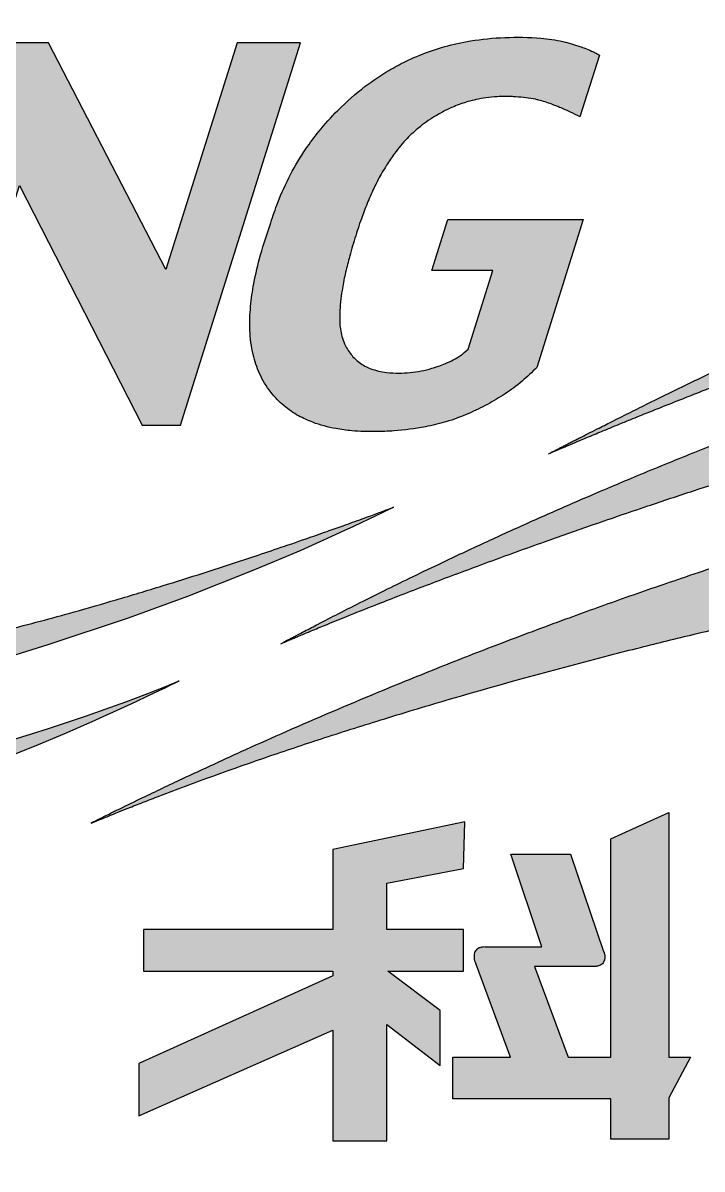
# Model space of a CAD drawing. Header units: millimetres. Extents: x 0 to 87554, y -20854 to 20404.
# Drawn here: x 84797 to 85183, y 524 to 1175 of the extents above; entities that cross this region are included whole.
import ezdxf
from ezdxf.enums import TextEntityAlignment as Align

# ---------------------------------------------------------------- set-up
doc = ezdxf.new("R2010")
doc.units = ezdxf.units.MM
doc.layers.get('0').update_dxf_attribs({"lineweight": 15})
doc.layers.add('FORM', color=7, linetype='Continuous')
doc.styles.add('KEHUA', font='STFANGSO.TTF')

# ---------------------------------------------------------------- blocks, each defined once
blk = doc.blocks.new('KH01-M017S')
at = {"layer": 'FORM'}
h = blk.add_hatch(color=256, dxfattribs=at)
edge = h.paths.add_edge_path()
edge.add_spline(control_points=[(402.7144561399209, 19.85534356070457), (402.643978132468, 19.84862438573964), (402.4013506183546, 19.8254929610921), (401.9267567768893, 19.78526462642412), (401.1832374475989, 19.71664829131851), (400.2275551673129, 19.61466554461003), (399.1178309914494, 19.47180014827109), (398.0538165025482, 19.30943840606369), (396.9471543284108, 19.11704731446662), (395.9169499110712, 18.91465827569345), (394.8998162693906, 18.69129643979613), (394.024194951442, 18.48259887871927), (393.306138031865, 18.2984830670398), (392.7475168107449, 18.14741798473005), (392.3650630374614, 18.0405864985114), (392.0212416972618, 17.94197570934648), (391.7057899738311, 17.84922619340159), (391.2869434908243, 17.72321586305407), (390.7368393813504, 17.55218422175267), (389.3813188209569, 17.1102320091104), (388.0558157894202, 16.62668696148285), (386.7311674148095, 16.09346512288084), (386.1279838882228, 15.84102987941833), (385.563065501573, 15.59607385134359), (385.0154498821739, 15.35229823342797), (384.5187629033535, 15.12397372880469), (384.0827895366665, 14.9178389785111), (383.7549326232147, 14.76027892107595), (383.486037679495, 14.62877905696405), (383.2590280155127, 14.516189032689), (383.1170741266806, 14.44521858248618), (382.9980293371837, 14.38527417383011), (382.9073684589275, 14.33937405583538), (382.8454583620914, 14.3079071206721), (382.8034997174436, 14.28652458433726), (382.7718710105937, 14.27038064401768), (382.7398953441607, 14.25403459193512), (382.7067199301209, 14.23704377955664), (382.6762307966228, 14.22140222798862), (382.6464848667283, 14.20611984997004), (382.6094872617832, 14.18708467129363), (382.5811273397621, 14.17245112088904), (382.5643850066062, 14.16381217696153)], knot_values=[0, 0, 0, 0, 0.7079729797831362, 2.437267033397262, 4.762895624597448, 8.174671163499916, 12.04775071618364, 15.95069750804101, 18.93693757916258, 23.27985254369865, 26.44836391732775, 29.35008201549077, 32.28090938677046, 33.86083167590685, 35.13687910972553, 36.25181416369366, 37.43763973394966, 38.42489293409767, 40.62571177953426, 43.19821668322935, 52.68224918101052, 54.72595717362439, 57.47765583538039, 59.22066361256544, 60.88327829269168, 63.47181789663986, 64.68697008977887, 65.70574059754468, 67.10931636307345, 67.68020453627837, 68.23970485079332, 68.6963771203141, 69.0130569522143, 69.25588421097568, 69.3908571402926, 69.48398585567062, 69.610990082417, 69.74997222416725, 69.85671840244056, 69.95366270189218, 70.08439282248527, 70.27279054062808, 70.27279054062808, 70.27279054062808, 70.27279054062808], degree=3, periodic=0)
edge.add_spline(control_points=[(382.5643850066062, 14.16381217696153), (382.6045392135884, 14.1812112794546), (382.6548757793917, 14.20302247019663), (382.7313000483655, 14.23554638853784), (382.7833984366798, 14.25759198413198), (382.8432072636178, 14.28272962300844), (382.9197215134773, 14.31473536834301), (383.0117862432398, 14.35293612372561), (383.1121003372064, 14.39419928137158), (383.2025003161552, 14.43114920684138), (383.2862105219683, 14.4651532370026), (383.4702646618753, 14.53948666024644), (383.6862585376557, 14.6254479375566), (383.9508531368383, 14.72902128446913), (384.1658064859448, 14.81219598075086), (384.4015897188883, 14.90232500724096), (384.7188145448363, 15.02203548639591), (385.1327511512354, 15.17536397266167), (385.6091383060748, 15.34750131344117), (386.0953870894637, 15.51903892382325), (386.5640467022895, 15.68056461129072), (387.1523873652377, 15.87850516134904), (387.7758650131182, 16.08158848826633), (388.5365093011305, 16.32043051024357), (389.3427049416514, 16.56361864570545), (390.28793617668, 16.83424798946817), (391.3865974256978, 17.13042414478014), (392.6743391315895, 17.45097975350245), (394.1594584162685, 17.78191336903501), (395.6154431388659, 18.06231404894606), (397.3677338739071, 18.34720739512113), (398.8253233779424, 18.52463558728141), (399.9707751675787, 18.61744395572578), (400.5197501406365, 18.65413350153813), (400.924428561173, 18.67618287922414), (401.2252038338847, 18.68785935185997), (401.3169863852199, 18.69142246540832)], knot_values=[0, 0, 0, 0, 0.4376150441482712, 0.5485860666097543, 0.8305694048526979, 1.003321910126831, 1.197353527608571, 1.659954275382918, 2.000074475665232, 2.282044464318096, 2.636552540487474, 2.903603925120218, 4.26702241835518, 4.961229573205202, 5.745038769480643, 6.571857556864831, 7.485444620370489, 9.13563622977302, 10.98602904889475, 12.55071704355326, 14.2917889797428, 15.94311789694734, 18.7581306499296, 20.84879170012904, 23.91563758935121, 27.17861931662897, 30.68053716582661, 35.29398408890431, 40.44784980893682, 45.89422782757116, 50.11861686238619, 58.19968940190694, 60.56768990744303, 61.61015458434383, 63.70164845519837, 64.62016199147118, 64.62016199147118, 64.62016199147118, 64.62016199147118], degree=3, periodic=0)
edge.add_line((401.3169863852199, 18.69142246540832), (402.7144561399209, 19.85534356070457))
h = blk.add_hatch(color=256, dxfattribs=at)
h.paths.add_polyline_path([(368.5767344426358, 16.17058942260883), (370.3576984371321, 17.71697336993429), (369.5886168470715, 17.71697336993429), (368.0864915689335, 16.32490323354477), (368.5255897433562, 17.71697336993429), (367.7528679611751, 17.71697336993429), (366.7149581830836, 14.41113289655095), (367.4874069508551, 14.41113289655095), (367.8253987891576, 15.48890277835062), (367.9830797778031, 15.62601668152183), (368.6003046866099, 14.41113289655095), (369.5034666864085, 14.41113289655095)])
h.paths.add_polyline_path([(371.9969376184417, 16.33627883391773), (370.9767434419991, 16.33627883391773), (371.2571899098775, 17.2199658058762), (372.2976478224527, 17.2199658058762), (372.7219122139877, 17.71697336993429), (370.6423311259477, 17.71697336993429), (369.6032079504848, 14.41113289655095), (371.5034489067657, 14.41113289655095), (371.9323545432544, 14.9034688807219), (370.5291211510303, 14.9034688807219), (370.8205488651356, 15.83481203451311), (371.5997926581977, 15.83481203451311)])
h.paths.add_polyline_path([(373.6838633165171, 17.71697336993429), (372.9124156015787, 17.71697336993429), (371.8743541488147, 14.41113289655095), (373.5987131558541, 14.41113289655095), (374.0686619584894, 14.9034688807219), (372.8024817995683, 14.9034688807219)])
edge = h.paths.add_edge_path()
edge.add_spline(control_points=[(375.013295612619, 17.29459883886921), (375.0463224998612, 17.32446707465306), (375.1239727827024, 17.39344010558125), (375.2634774918815, 17.49411855759354), (375.4419292350758, 17.59615049240483), (375.6616342451771, 17.68537067011493), (375.9187164570858, 17.74683272047287), (376.1679115720308, 17.76707642061319), (376.3944270317406, 17.76009713613803), (376.6132320160159, 17.7254308515312), (376.8495787816446, 17.63416894652073), (377.0245114797199, 17.47234479410781), (377.1326897545568, 17.27554335300647), (377.2051627436167, 17.03713027302865), (377.2205040722229, 16.75180602260389), (377.1848842875534, 16.4656321786174), (377.1307509001217, 16.24214192576255), (377.0567671229583, 16.00954415667684), (376.9879890270768, 15.78817479597274), (376.8824490804036, 15.53895567936888), (376.7703790244213, 15.32830071910757), (376.6287758544822, 15.11787582239003), (376.5009041872518, 14.9659875320508), (376.3335046580742, 14.80199912559146), (376.1114981978435, 14.63025639464195), (375.7756371940795, 14.45446405617349), (375.397106650671, 14.36012062958252), (375.0713230100237, 14.34915604347225), (374.7715194209331, 14.38679740420321), (374.5210498972974, 14.48275980062681), (374.3116409199574, 14.66657718602482), (374.1836238879132, 14.87636002221734), (374.131457840379, 15.09166228563936), (374.1199562483289, 15.27436227268254), (374.1281861061816, 15.45790819270951), (374.1634473603553, 15.68412658157195), (374.2323524755084, 15.9357004830631), (374.3114720474014, 16.1750680085097), (374.40012909506, 16.42607491074614), (374.5102833895571, 16.65420714198262), (374.643321076861, 16.87157328471903), (374.7634456135429, 17.03291651548852), (374.8885369413365, 17.17621884212394), (374.9712309739834, 17.25494323480143), (375.013295612609, 17.29459883888376)], knot_values=[0.1154886055539543, 0.1154886055539543, 0.1154886055539543, 0.1154886055539543, 0.5605636383081835, 1.153892459145897, 1.832032355232405, 2.611744266455378, 3.516972864659416, 4.46419369390759, 5.103196944821049, 5.779442221430983, 6.672949682109188, 7.597719188177465, 8.08864420190748, 8.907146007940094, 10.06709796402211, 10.91608304607772, 11.78487491356564, 12.36210717830736, 13.357194133356, 14.10084303052821, 15.06543130242528, 15.73812490820119, 16.63431925949638, 17.04470947816013, 18.08033902712591, 19.42937772186632, 20.80523694330252, 21.94390847173685, 22.66828139203992, 23.82205839994504, 24.55724525403721, 25.4199311967368, 26.234068460137, 26.74669129682328, 27.24750499957579, 28.06851189533181, 29.03019854086511, 29.85235866461376, 30.58980080420021, 31.69088651322375, 32.37746661011732, 33.13598102585888, 33.69952979672181, 34.27730703661982, 34.27730703661982, 34.27730703661982, 34.27730703661982], degree=3, periodic=0)
edge = h.paths.add_edge_path(flags=16)
edge.add_spline(control_points=[(374.9823987996024, 14.88076801749548), (374.9711413005516, 14.88479235883051), (374.9311285038311, 14.91490452453672), (374.8720379853676, 14.9743939476125), (374.8475375279986, 15.07715148815942), (374.8452115982454, 15.1946609108204), (374.8619757335582, 15.35443264912328), (374.9011000665032, 15.54890085778607), (374.9593910110507, 15.77615537025895), (375.0222205737318, 15.98002824912919), (375.084447268925, 16.18284602203858), (375.1416121484217, 16.35143365400882), (375.2146838386298, 16.54727569328588), (375.3129711456622, 16.77623608523209), (375.4379920620759, 16.99948027025812), (375.6361716936499, 17.20540261845417), (375.8969250756318, 17.3009874745735), (376.154058025626, 17.3007063190862), (376.3578253322557, 17.25166378092854), (376.4990577808767, 17.09892692029098), (376.4881622799203, 16.86703994593518), (376.458745560124, 16.64648250907112), (376.3955613159815, 16.36922166685918), (376.3155265182377, 16.10456810502274), (376.2279679117473, 15.83139502807035), (376.143397429234, 15.60675927991088), (376.0387199084289, 15.37745917161874), (375.9133621536021, 15.16800057216096), (375.761583380734, 14.99356196921235), (375.5704393186952, 14.86428385670297), (375.3504483856477, 14.81475479309802), (375.1757545406672, 14.82261704144412), (375.0726824730364, 14.84475405298326), (375.0201530460263, 14.86090721162509), (374.994916563267, 14.87629315558297), (374.9823987996024, 14.88076801749548)], knot_values=[0, 0, 0, 0, 0.1195519167844599, 0.4927723413588593, 0.8122908196019962, 1.144302624540015, 1.669634641100014, 2.413155441976779, 3.12702664409426, 4.014734995675576, 4.546195416994265, 5.248484442543889, 5.794610676234288, 6.635772158361519, 7.741191483348214, 8.331642392735638, 9.46032267370669, 10.38950396518192, 10.88325304358903, 11.52231225393118, 12.27224938313864, 13.08819834463888, 13.77704613781256, 15.10441241693308, 15.85535850659273, 16.64483606066537, 17.5033703782912, 18.37342237608804, 19.07654980024466, 19.8010924529849, 20.64107303931758, 21.28125329055448, 21.53533951030022, 21.69497547720009, 21.82791109932944, 21.82791109932944, 21.82791109932944, 21.82791109932944], degree=3, periodic=1)
h.paths.add_polyline_path([(378.2398064336276, 17.71697336993429), (377.8291320926728, 17.71697336993429), (376.7900392521424, 14.41113289655095), (377.3367657735671, 14.41113289655095), (377.9890275315247, 16.48370661476065), (379.0498705199689, 14.41113289655095), (379.3800359452125, 14.41113289655095), (380.4178850534354, 17.71697336993429), (379.8722505896476, 17.71697336993429), (379.2550863507095, 15.75770063144637)])
edge = h.paths.add_edge_path()
edge.add_spline(control_points=[(381.8677432397235, 15.06794489465756), (381.846236816149, 15.04864960840496), (381.7888623781346, 14.99717400153895), (381.6801041008157, 14.94560731956608), (381.5657060843096, 14.90350200101193), (381.4620107197179, 14.87886508065458), (381.3668198702317, 14.86537495967241), (381.2668492967914, 14.85998572522294), (381.1522272584916, 14.86460510374991), (381.0343744123074, 14.89085716395675), (380.9291445363997, 14.9462644054388), (380.8509596938102, 15.02122810408082), (380.790561716256, 15.12007028324479), (380.7592658967787, 15.24330734104024), (380.755895403654, 15.36607655181433), (380.7638770281046, 15.47713139094185), (380.7794334666742, 15.59016783828247), (380.8040794400804, 15.71513416747075), (380.8414538418383, 15.86604616926024), (380.8883944563495, 16.02571779804703), (380.9399817846224, 16.18432270291669), (380.994347475922, 16.32775088762492), (381.0442215944231, 16.44091189368919), (381.099678269853, 16.55147808929905), (381.1579707290784, 16.65328323924859), (381.2396442802301, 16.77356495871663), (381.3308724647659, 16.88297622606296), (381.4468417086964, 16.99023861099158), (381.5585885741075, 17.06888541059334), (381.6624682643815, 17.1273208302141), (381.7396259698917, 17.16289088766234), (381.8052659864734, 17.18819382888387), (381.8702994682471, 17.209014060958), (381.942374886954, 17.22729639538738), (382.0271409271081, 17.2424300299831), (382.1093595390585, 17.2503427713873), (382.1728810025115, 17.25198757377075), (382.2132913086753, 17.2516458950322), (382.2459647656269, 17.25087800302481), (382.2977057527914, 17.24853139906145), (382.3676391524814, 17.24233257178457), (382.4329092779053, 17.23173238745494), (382.4883367022176, 17.2192431450967), (382.5356926558579, 17.20617974699962), (382.595800849339, 17.18350467528717), (382.6695169376671, 17.15470096543868), (382.7513243209823, 17.11942960273518), (382.8086853698696, 17.08980669379025), (382.8354276448426, 17.07599620754809)], knot_values=[0, 0, 0, 0, 0.2879520656488577, 0.7681931811365779, 1.18847007169261, 1.507859284730957, 1.831469276497659, 2.148813063872659, 2.507776584345928, 2.976490085024698, 3.343079010801633, 3.682584444573596, 4.047539946652323, 4.486971416437685, 4.936486737034755, 5.271001963376438, 5.599721527002705, 6.076856020658751, 6.544014850178071, 7.153987588151333, 7.740770414234166, 8.211433196130958, 8.687267925705095, 8.976643665425613, 9.448156813616125, 9.859133530926652, 10.42946445784751, 10.86822729165212, 11.43538122480255, 11.79125456349471, 12.05895242633705, 12.28425500256941, 12.49433903248838, 12.74144892262727, 13.02727726914687, 13.3545934489326, 13.56633859651804, 13.66243325873715, 13.75869586005431, 13.89314785278551, 14.18032795103483, 14.46029545746597, 14.55353225470151, 14.74848427403328, 14.95088282364425, 15.19555422224343, 15.54008555573888, 15.84099739767931, 15.84099739767931, 15.84099739767931, 15.84099739767931], degree=3, periodic=0)
edge.add_line((382.8354276448426, 17.07599620754809), (383.0034831810299, 17.60913267839169))
edge.add_spline(control_points=[(383.003483181029, 17.60913267839169), (382.9924206807755, 17.61762470486065), (382.9692210591447, 17.6290700890363), (382.9281195655349, 17.64936364270943), (382.8835620613972, 17.66718325514057), (382.8016164480587, 17.69610834987043), (382.6762961212862, 17.73425415178917), (382.4588571992754, 17.76295787262916), (382.1906313810414, 17.76760263683445), (381.9113363544147, 17.74129808094176), (381.6908589868153, 17.69258401480693), (381.5030654141538, 17.63273676673816), (381.3414324603746, 17.56458364597893), (381.1583047806826, 17.4661709108841), (380.9572924998383, 17.33061155358928), (380.7541079473694, 17.15237226685895), (380.5867141568806, 16.96688059111557), (380.4494369792174, 16.78177874280846), (380.3275660625077, 16.57758846196748), (380.2284901639432, 16.36210661330369), (380.1500882331638, 16.1271488196162), (380.0726655352864, 15.89613320959779), (380.0150641250466, 15.65360445229226), (379.9833886663455, 15.43603538140269), (379.9761921964155, 15.22997371223164), (379.9998288580964, 15.03325053285971), (380.0605117668047, 14.85077684905627), (380.1518416811305, 14.69907472187651), (380.269150585942, 14.57676210221916), (380.3954243385724, 14.4916105516395), (380.5457625214085, 14.42351019259286), (380.7022344418256, 14.38242297288707), (380.8847956464288, 14.35816687895385), (381.0532593835442, 14.35356703404113), (381.2657110097862, 14.36188785311424), (381.4693303321892, 14.38723663945984), (381.6866462705639, 14.43894779509901), (381.866092596385, 14.50560241820222), (382.0373678632232, 14.58835041358589), (382.191531199318, 14.68119881259918), (382.3357410147655, 14.7874617971579), (382.4214811979937, 14.86997914419453), (382.4633393403537, 14.91026390601155)], knot_values=[0, 0, 0, 0, 0.1402524480091927, 0.2551738227253146, 0.4596686238993435, 0.6189727580071853, 1.124621299402975, 1.765822209814775, 2.804515813594687, 3.802105899018692, 4.563715285298667, 5.057591332242911, 5.771685619900797, 6.314074388825031, 7.134584324788388, 8.190570039883191, 9.00821067305813, 9.628746235379428, 10.49238380215141, 11.38158457867048, 11.99394066725183, 12.96839154215276, 13.81712509546224, 14.48268325462306, 15.16414967093461, 15.87377247318487, 16.45164042879676, 17.07463333895794, 17.62807452056524, 18.13310430339255, 18.58798522102569, 19.27306328536009, 19.74156303704238, 20.42776958192533, 20.95494884462608, 21.86730269693905, 22.47418234723677, 23.1850626231002, 23.77669632938897, 24.37412198774197, 24.98262969559578, 25.56307221283483, 25.56307221283483, 25.56307221283483, 25.56307221283483], degree=3, periodic=0)
edge.add_line((382.4633393403537, 14.91026390601155), (382.8649435359448, 16.1887903832062))
edge.add_line((382.8649435359448, 16.1887903832062), (381.6931656926572, 16.1887903832062))
edge.add_line((381.6931656926572, 16.1887903832062), (381.554717052376, 15.74756876338051))
edge.add_line((381.554717052376, 15.74756876338051), (382.0809978280622, 15.74756876338051))
edge.add_line((382.0809978280622, 15.74756876338051), (381.8677432397235, 15.06794489465801))
h = blk.add_hatch(color=256, dxfattribs=at)
edge = h.paths.add_edge_path()
edge.add_spline(control_points=[(400.2515628216916, 17.78161711499069), (400.1178015420055, 17.77330706737666), (399.7145692857257, 17.74825587724717), (398.9906926687117, 17.68865992295832), (398.0395577848813, 17.59442191197013), (397.1001860605875, 17.48339488745069), (396.0744305642784, 17.34594353685316), (395.0662271834817, 17.19383800263449), (393.9754442035019, 17.00865313988061), (393.004185255023, 16.82672668732766), (392.0365469610706, 16.62950200831801), (390.9793051513934, 16.39607050319228), (389.66253138497, 16.07674472317194), (388.4067286243917, 15.73541236330129), (387.2052567546862, 15.3762659133431), (386.333608432642, 15.09572951980272), (385.4200444797352, 14.78144851283832), (384.7883012382244, 14.55062676124635), (384.2168796680271, 14.33167425451666), (383.8069301375663, 14.17009592092882), (383.3553869934849, 13.98561400170865), (382.8657936167301, 13.77863477548999), (382.4184875509845, 13.58219056433109), (381.9817575010347, 13.383254444047), (381.6540250367452, 13.22957182136088), (381.3721796634873, 13.09404311384151), (381.1558080172754, 12.98802480563518), (380.9503605072614, 12.88571184766261), (380.7593977802799, 12.7890532118181), (380.6103434820552, 12.71238675862969), (380.513036960404, 12.66185435620127), (380.4517282926736, 12.62985988241826), (380.3997258791687, 12.60257899473982), (380.358287478939, 12.58075325740811), (380.3304014985279, 12.56602976675867), (380.3087173193871, 12.55455490750774), (380.2935890618783, 12.54653713842254), (380.2848128559799, 12.54188196873611), (380.2773095174325, 12.5378993620684), (380.2652504908128, 12.53149549874024), (380.2552549913125, 12.5261781610202), (380.2476757369122, 12.52214620090581)], knot_values=[0, 0, 0, 0, 1.340176546159, 4.040051155255995, 7.262611260018723, 10.8977232498444, 13.49849045557134, 17.61163714027933, 21.09308129590827, 24.56191250064333, 27.49263424143777, 30.96808041450905, 35.38837548141534, 41.04089156989525, 43.97918735477479, 47.92792796402657, 50.19660296970286, 53.64006506594603, 54.65306978998044, 56.31591641648273, 58.0463781938474, 59.53068464915938, 61.63128768877237, 62.93154260997888, 64.32965931869826, 65.25096182309707, 66.05889053269416, 66.73913212696152, 67.54608817701607, 68.19919053939645, 68.41527619920532, 68.64254027137098, 68.8907389558389, 69.00251477091045, 69.11088877683808, 69.20608142620931, 69.2478463544146, 69.28210465957241, 69.30542547022911, 69.33279412951403, 69.41864387685142, 69.41864387685142, 69.41864387685142, 69.41864387685142], degree=3, periodic=0)
edge.add_spline(control_points=[(380.2476757369122, 12.52214620090581), (380.2631337591993, 12.52884337832029), (380.2829873124892, 12.5374449164874), (380.31551976431, 12.55135435217562), (380.3450269367186, 12.56390781750179), (380.381068984123, 12.579134653035), (380.4363238777551, 12.60235261660182), (380.5199834476789, 12.63718795331988), (380.6517234600333, 12.69134618214912), (380.8366072448853, 12.76620478480254), (381.0458067159916, 12.84930365920809), (381.3424802004656, 12.9650812081677), (381.6687960145127, 13.08946788749154), (382.0910110513241, 13.24620419457551), (382.4968942437908, 13.39287786984778), (382.9558237853671, 13.5542304924461), (383.3859840358482, 13.70132202077275), (383.9395964523046, 13.88544252399242), (384.5997152362161, 14.09720365318026), (385.4145436830913, 14.34577194078156), (386.4743431516035, 14.65163209472803), (387.6107121123132, 14.95355528543223), (388.8533450402747, 15.25239655141922), (390.0240399210279, 15.50779779896948), (391.236773271341, 15.74144148825962), (392.5279189792773, 15.95583864725359), (393.7280932261083, 16.12021113769288), (394.8629179899772, 16.24260543772016), (395.7983392381284, 16.32002130155252), (396.624054573057, 16.3687664552599), (397.3195661969503, 16.39539351150552), (397.8990280631278, 16.4067968123918), (398.319813031404, 16.40873386585372), (398.545141992462, 16.40701291924961), (398.6157211530272, 16.40647387195622)], knot_values=[0, 0, 0, 0, 0.1684639728025951, 0.2163671651806159, 0.3538122066595761, 0.4891290207612375, 0.6076321376038243, 0.9531597204491971, 1.395350043944273, 2.032005691136623, 2.947787050500926, 3.646324055748012, 5.216640607134587, 6.439905582944828, 8.149976613126976, 9.532281113971703, 11.30454422585108, 12.69603773621543, 15.36650973791635, 18.23683541549878, 21.2147024539515, 26.39667860360647, 29.99308986021808, 33.99459061545144, 38.37794070844755, 42.3419547974425, 47.08158253106494, 50.48944630443839, 53.75493720397825, 56.46675125452589, 58.76032548549799, 60.71469261210149, 62.26223128999319, 62.96804144599908, 62.96804144599908, 62.96804144599908, 62.96804144599908], degree=3, periodic=0)
edge.add_line((398.6157211530272, 16.40647387195622), (400.2515628216916, 17.78161711499115))
h = blk.add_hatch(color=256, dxfattribs=at)
edge = h.paths.add_edge_path()
edge.add_spline(control_points=[(397.5028234172732, 15.46278439989419), (397.3902769137903, 15.46449303141435), (397.1884248029946, 15.46755746138979), (396.6495778857852, 15.46272345975831), (395.9153312023018, 15.4380372962296), (394.8175289872779, 15.3700424428589), (393.7196882018889, 15.27048389144466), (392.5775843552419, 15.13582807127023), (391.6102865478297, 14.99942019094442), (390.6104418495697, 14.83755918300221), (389.515119224523, 14.63670750168876), (388.3633570122183, 14.39393010472122), (387.1096177918098, 14.09588601941641), (386.0534885350671, 13.81456976670688), (385.0721847732893, 13.52700314590902), (384.3646959756697, 13.3057994559199), (383.7377625369063, 13.09845718429551), (383.2092001169076, 12.91581198206859), (382.6827769139809, 12.72660704396549), (382.1573910387242, 12.52979558511061), (381.6180463409464, 12.31919149131727), (381.0036662720877, 12.06967815845519), (380.4437588084902, 11.83069316784713), (379.8781539373622, 11.57878118387134), (379.5216647766192, 11.41467530864065), (379.2253627256805, 11.27461934594521), (379.0452059501977, 11.18839581207249), (378.9075820713779, 11.12163947188219), (378.8101723615337, 11.07396259727921), (378.7272233168042, 11.03324047127398), (378.6592078552294, 10.99950174891046), (378.6073141630322, 10.97376014791462)], knot_values=[0, 0, 0, 0, 1.125547307860657, 2.018668664624428, 5.38840096703926, 8.470595703539445, 13.01682626409871, 16.40969039065548, 19.96991237088056, 22.78457695446934, 26.53781606989759, 31.10473003669005, 34.55348215665259, 39.42373878696346, 42.03211981664646, 44.77878658427611, 46.83590396126844, 48.63521934993557, 50.37093260882679, 52.42969653532804, 54.24540353802193, 56.16081714129692, 59.06065032700922, 60.33262360969728, 62.35243941148252, 62.98493604529972, 63.60997249583272, 64.34970357516275, 64.51452563766955, 64.69448791016616, 65.27376097610237, 65.27376097610237, 65.27376097610237, 65.27376097610237], degree=3, periodic=0)
edge.add_line((378.6073141630322, 10.97376014791462), (378.6073141630322, 10.97042330513841))
edge.add_spline(control_points=[(378.6073141630322, 10.97042330513841), (378.6145412561218, 10.97344455495477), (378.6317002071428, 10.98061776788654), (378.6654023389701, 10.99463534468578), (378.7083792599551, 11.01240303291343), (378.7638652691048, 11.03516274214508), (378.8313651840626, 11.06260328489907), (378.9255699331006, 11.10046097183022), (379.0433623503623, 11.14705751970996), (379.4578873503306, 11.3079616026007), (379.9868574652701, 11.49825449893024), (380.6450977476588, 11.71721461106927), (381.1626634818176, 11.88085026338649), (381.9818888151012, 12.12648674780075), (382.7203589727178, 12.32847173080154), (383.4249390420773, 12.50766336072229), (383.8508340729804, 12.61241696673869), (384.4340054378736, 12.74929219109981), (385.1236528519676, 12.90155818662379), (385.8424979266629, 13.04865720382622), (386.5493448105035, 13.18268008228551), (387.2711159920873, 13.30923470607968), (388.1391760425777, 13.4469577074974), (389.2328830827619, 13.59690204654635), (390.4415074787548, 13.72656222974319), (391.7516149060111, 13.82061063535093), (392.8360210464743, 13.85393945165106), (393.7442455068558, 13.84351484921126), (394.2613907332261, 13.82128847600825), (394.6567086086898, 13.79493926051646), (394.9968826077657, 13.76759626614512), (395.2675752916439, 13.73633599928417), (395.4267915165501, 13.71794931218255)], knot_values=[0, 0, 0, 0, 0.07833186389255438, 0.1859797015660479, 0.3650102105352003, 0.543380354874452, 0.7857040741074358, 1.093652648532499, 1.558647863078733, 2.052433053586602, 5.540226225731187, 7.178438842122719, 8.989391596344134, 10.96814587782132, 15.73081445915427, 16.64361792026498, 18.23825897112933, 20.11661189252222, 22.63368748425201, 25.30055123387591, 27.45370443930545, 29.82789995814836, 32.62811274176534, 36.24240468195309, 40.86626373581852, 44.78091390604638, 49.37502941179151, 51.7102511267048, 53.86256048139023, 54.55012640426414, 55.67220377591708, 57.27481050398149, 57.27481050398149, 57.27481050398149, 57.27481050398149], degree=3, periodic=0)
edge.add_line((395.4267915165501, 13.71794931218255), (397.5028234172732, 15.46278439989419))
h = blk.add_hatch(color=256, dxfattribs=at)
edge = h.paths.add_edge_path()
edge.add_line((376.0869251477543, 11.92506339941292), (376.6142798202836, 12.05242786998633))
edge.add_line((376.6142798202836, 12.05242786998679), (377.1026562306488, 12.17984258269462))
edge.add_line((377.1026562306497, 12.17984258269507), (377.7143113105431, 12.35284483823443))
edge.add_line((377.7143113105431, 12.35284483823398), (378.2327175953806, 12.51182447448173))
edge.add_line((378.2327175953815, 12.51182447448173), (378.9289382249444, 12.74456213257599))
edge.add_line((378.9289382249426, 12.7445621325769), (379.4426446086372, 12.93166273612178))
edge.add_line((379.4426446086372, 12.93166273612178), (380.0213648595, 13.15974669335992))
edge.add_line((380.0213648595009, 13.15974669335992), (380.2294346304398, 13.24661836895484))
edge.add_line((380.2294346304398, 13.24661836895484), (380.4216580949924, 13.32932294599686))
edge.add_line((380.4216580949924, 13.32932294599641), (380.6188056029669, 13.416701182824))
edge.add_line((380.6188056029669, 13.416701182824), (380.7950517601239, 13.49710570186107))
edge.add_line((380.7950517601248, 13.49710570186153), (380.8773303733242, 13.53540990143301))
edge.add_line((380.8773303733251, 13.53540990143301), (380.9445215925834, 13.56706307673448))
edge.add_line((380.9445215925825, 13.56706307673494), (381.0049388702391, 13.59581653509713))
edge.add_line((381.0049388702391, 13.59581653509713), (381.1301271223938, 13.65629358474644))
edge.add_line((381.1301271223929, 13.65629358474644), (381.1548137335767, 13.66836515213117))
edge.add_line((381.1548137335767, 13.66836515213117), (381.1758807226815, 13.6787053143812))
edge.add_line((381.1758807226825, 13.6787053143812), (381.1920802306659, 13.68668069594969))
edge.add_line((381.1920802306659, 13.68668069594969), (381.196518892526, 13.68886964904141))
edge.add_line((381.196518892526, 13.68886964904141), (381.2233685646934, 13.70214481139737))
edge.add_spline(control_points=[(381.2233685646925, 13.70214481139737), (381.195292261571, 13.69156928507482), (381.1492797546071, 13.67423771273616), (381.0838241359452, 13.65001830440542), (381.0214037513506, 13.62706380852933), (380.9219422947317, 13.59079424719357), (380.796147540017, 13.54551156749449), (380.6344130927782, 13.48813794265925), (380.4456811919645, 13.42217153888851), (380.2284479986911, 13.34769494439206), (379.9321028231634, 13.2482092390328), (379.60005425075, 13.13997596845365), (379.2089172408796, 13.01725129638271), (378.8371939859644, 12.90526267044788), (378.3877676114871, 12.77604911817934), (377.9733513144256, 12.66463411702716), (377.5410236005182, 12.55743896931244), (377.0980078721241, 12.45575449809076), (376.5992839823002, 12.35788530813807), (376.0729493704912, 12.26869550286119), (375.6417322943289, 12.20505293117367), (375.2099166732751, 12.14882304849107), (374.8072326860947, 12.10268725952938), (374.3769908901259, 12.06028321548411), (373.991141989045, 12.02792328253781), (373.6387314508265, 12.00288066538542), (373.3526353151819, 11.985642198797), (373.0755907234507, 11.97151604950022), (372.8311934632484, 11.96122893067695), (372.562089223391, 11.9527234311231), (372.273400352613, 11.94549851184138), (372.0556726210789, 11.94721337524697), (371.9369351183377, 11.94814857351957)], knot_values=[0, 0, 0, 0, 0.3000192705666684, 0.4916829226449266, 0.6979247573810667, 0.9650915175974397, 1.550362830817019, 2.034885845765565, 2.681180680165287, 3.549636387561467, 4.331320748845616, 5.807152044454398, 7.041975512277475, 8.430640974458171, 9.689296952882408, 11.71821886297013, 12.72147321224227, 14.1433880138615, 16.26314913475046, 17.80269755598594, 19.48147593620672, 20.62165541932324, 22.15720739560881, 23.53443854836483, 24.94477582868447, 26.02909701491666, 27.06736572973552, 27.81086516302046, 28.80312609562018, 29.51342524641171, 30.50328453189552, 31.69060797843848, 31.69060797843848, 31.69060797843848, 31.69060797843848], degree=3, periodic=0)
edge.add_line((371.9369351183377, 11.94814857351957), (371.0892860483627, 11.23461024821563))
edge.add_line((371.0892860483627, 11.23461024821518), (371.5596546950328, 11.25476782196438))
edge.add_line((371.5596546950328, 11.25476782196483), (372.2185229758688, 11.30179744638644))
edge.add_line((372.2185229758688, 11.30179744638644), (373.2656850409057, 11.41528183688661))
edge.add_line((373.2656850409048, 11.41528183688661), (374.3256250598006, 11.5731218056203))
edge.add_line((374.3256250598006, 11.5731218056203), (374.9276046696177, 11.68089248141541))
edge.add_line((374.9276046696186, 11.68089248141541), (375.3695531278172, 11.76825879945545))
edge.add_line((375.3695531278154, 11.76825879945591), (376.0869251477543, 11.92506339941292))
blk.add_hatch(color=256, dxfattribs=at).paths.add_polyline_path([(374.8237069946417, 10.58325268641875), (375.6546336194451, 10.79560034558745), (376.3635415849512, 11.0037571471039), (377.128344960458, 11.25805638035536), (377.5991702677557, 11.43079621883408), (378.1154527078797, 11.63509532477792), (378.3773818301215, 11.74490550731934), (378.6152942776062, 11.84834522587153), (378.9249463090036, 11.98837084817478), (378.9959107356726, 12.02133585126376), (379.0912229486539, 12.06613134192412), (379.1447169858238, 12.09153580698876), (379.2188588666731, 12.12706062806592), (379.2504606974826, 12.14231415485392), (379.2773204258719, 12.15533142323784), (379.3549511160554, 12.19322734699335), (379.3621007226448, 12.19673794570872), (379.370874795045, 12.2010509210254), (379.3362001615715, 12.18693660709687), (379.3065078263771, 12.17493331639889), (379.2609850183699, 12.15667762631938), (379.166073366986, 12.11917989635731), (379.0764323002704, 12.08445015591315), (378.9073127868469, 12.02068607850651), (378.7284585600319, 11.95565982084554), (378.5586703365161, 11.8961233752957), (378.239009460518, 11.78953072656896), (378.0933510540399, 11.74322771512243), (377.7472199846397, 11.63856232948092), (377.3554148485528, 11.52865804434532), (376.987957252928, 11.43327577584159), (376.5851408628841, 11.33668053332349), (376.293581262109, 11.2716531129845), (375.9568277897997, 11.20137747096305), (375.6495894319569, 11.14156902671766), (375.3470031491461, 11.086504751333), (374.941771568263, 11.01846127483486), (374.6092336723432, 10.9672903182659), (374.4394302752253, 10.94272607906623), (374.0582148091007, 10.89130971843088), (373.8105205375286, 10.86059468520079), (373.4111119309664, 10.81539193727576), (372.9073877669716, 10.76575760217384), (372.5243545142412, 10.73335449119895), (372.2586561065928, 10.71352585857039), (372.0620480683101, 10.70023119235248), (371.8335492651058, 10.68623941996748), (371.539210586001, 10.67051019916471), (371.2887948401312, 10.65914598247173), (371.0495615770806, 10.65000325710434), (370.7663266923746, 10.64128748382245), (370.367708965462, 10.63224945723005), (369.4295707863803, 9.844906236702627), (369.8771582703048, 9.87985168138539), (370.463421265792, 9.927240991004965), (371.1602594152091, 9.99106869937441), (372.1089442543625, 10.09813008074889), (372.8343169526379, 10.19956305362621), (373.5343906903836, 10.31591412970056), (374.1685938067449, 10.43840740022506)])
h = blk.add_hatch(color=256, dxfattribs=at)
h.paths.add_polyline_path([(381.8280348106873, 10.05139613468509), (381.1667635772337, 10.05139613468509), (381.1667635772337, 10.45281106999164), (381.8282168202932, 10.57895097761275), (381.8395014158632, 10.9840133557168), (380.6981798466422, 10.74345732648271), (380.6981798466422, 10.05139613468509), (379.0622775081092, 10.05139613468509), (379.0622775081092, 9.691684483403606), (380.6981798466422, 9.691684483403606), (380.6981798466422, 9.652428060991951), (379.0202636240629, 8.894512744152962), (379.0202636240629, 8.442613227442507), (380.6981798466422, 9.182845993653245), (380.6981798466422, 8.227144188899274), (381.1667635772337, 8.227144188899274), (381.1667635772337, 9.232862607337665), (381.6262468275254, 8.878404894023788), (381.6262468275254, 9.353692645102), (381.1749450133957, 9.691684483398603), (381.8280348106873, 9.691684483403606)])
edge = h.paths.add_edge_path()
edge.add_line((382.7550097339345, 10.70499262975227), (382.2366160411739, 10.70499262975227))
edge.add_line((382.2366160411739, 10.70499262975227), (382.5074447987063, 9.901541559096586))
edge.add_line((382.5074447987063, 9.901541559096586), (382.0154137000418, 9.901541559096586))
edge.add_spline(control_points=[(382.0154137000409, 9.901541559096586), (382.0054847456649, 9.901192386973435), (381.9850191975293, 9.900472673837157), (381.9602578860749, 9.893161928299378), (381.9426320053126, 9.881293799116065), (381.9313475473609, 9.868490139263486), (381.9236969513404, 9.850629457049763), (381.9202579838693, 9.831235713667866), (381.9193603690574, 9.811920735201056), (381.921165009192, 9.795753836089716), (381.9243369458072, 9.781696348485639), (381.9288837551212, 9.769994989282168), (381.9337197140185, 9.763133514125911), (381.9359874017737, 9.75991601713531)], knot_values=[0, 0, 0, 0, 0.09928502989784581, 0.2046461773805334, 0.2522257018911657, 0.3103790534837844, 0.3725521869089624, 0.4439435297471415, 0.506391261295527, 0.5653506872968637, 0.6059539149268239, 0.6504091907340525, 0.6896615434185336, 0.6896615434185336, 0.6896615434185336, 0.6896615434185336], degree=3, periodic=0)
edge.add_line((381.9359874017737, 9.759916017135765), (382.2362351428783, 8.948630266996588))
edge.add_line((382.2362351428783, 8.948630266996588), (381.7350885727137, 8.948630266996588))
edge.add_line((381.7350885727137, 8.948630266996588), (381.7350885719006, 8.590405027497127))
edge.add_line((381.7350885719006, 8.590405027497127), (383.1021323874693, 8.590405027503039))
edge.add_line((383.1021323874693, 8.590405027503039), (383.1021323874693, 8.239884861317933))
edge.add_line((383.1021323874693, 8.239884861318387), (383.6056316274735, 8.239884861318387))
edge.add_line((383.6056316274735, 8.239884861318387), (383.6056316274735, 8.598609963792114))
edge.add_line((383.6056316274735, 8.598609963792569), (383.7919791290606, 8.948630266996588))
edge.add_line((383.7919791290615, 8.948630266996588), (383.6056316274735, 8.948630266996588))
edge.add_line((383.6056316274735, 8.948630266996588), (383.6056316274735, 11.06449193649451))
edge.add_line((383.6056316274735, 11.06449193649451), (383.1021323874684, 10.83770796744602))
edge.add_line((383.1021323874693, 10.83770796744602), (383.1021323874693, 8.948630266996588))
edge.add_line((383.1021323874693, 8.948630266996588), (382.7343420959351, 8.948630266996588))
edge.add_line((382.7343420959342, 8.948630266996588), (382.4434365810357, 9.731605256981766))
edge.add_line((382.4434365810357, 9.731605256981311), (382.9500330267392, 9.731605256981311))
edge.add_spline(control_points=[(382.9500330267392, 9.731605256981311), (382.9553064564479, 9.731705760239493), (382.9642224426052, 9.731875684882198), (382.9773435704601, 9.733323541202026), (382.990052572748, 9.735686370247095), (383.005569149469, 9.740454932805733), (383.0227035321186, 9.749509000494982), (383.0361847004824, 9.763226574100827), (383.0433073604281, 9.776327473178753), (383.0475176459604, 9.788044079432893), (383.050202330819, 9.800974506973034), (383.0510830552521, 9.81583910884683), (383.0502539261779, 9.831678277615538), (383.0474635724077, 9.847099728110607), (383.0427951372549, 9.857029677930768), (383.0406383491736, 9.86161725314787)], knot_values=[0, 0, 0, 0, 0.05271361036480415, 0.08912488576384758, 0.1318788691566075, 0.1818059632055412, 0.2510229354851062, 0.3234872325078569, 0.3703393016244353, 0.3991219688907573, 0.4477752433122066, 0.5018141682672331, 0.5475294632266491, 0.6063669343571929, 0.6568915314768411, 0.6568915314768411, 0.6568915314768411, 0.6568915314768411], degree=3, periodic=0)
edge.add_line((383.0406383491736, 9.861617253147415), (382.7550097339345, 10.70499262975272))
h.paths.add_polyline_path([(384.8095645011517, 10.22650981570996), (385.6522993117642, 10.58562466316562), (385.6602470645594, 11.077020264373), (384.3137703344664, 10.47799631616317), (384.3182902396811, 9.053134115762987), (384.8095645011517, 9.257348893670041)])
h.paths.add_polyline_path([(386.2977963793674, 9.878155530305321), (387.5048537512803, 10.33481542612799), (387.5104050442624, 10.77415628002382), (386.2977963793674, 10.31537981253132), (386.2977963793674, 11.06907251157872), (385.7862887166993, 10.74573244655767), (385.7862887166993, 9.259654348679305), (387.5739567316841, 9.259654348679305), (387.8542211899558, 9.615604468103811), (386.2977963793674, 9.615604468103811)])
h.paths.add_polyline_path([(387.8146341006559, 8.948630266996588), (386.327160595798, 8.94863026699204), (386.327160595798, 9.061081868557267), (385.8356155955953, 8.948630266996588), (384.1921272478048, 8.948630264583699), (384.1921272483569, 8.571991722358234), (385.7862887166993, 8.571991722358234), (385.7862887166993, 8.189710879936683), (386.327160595798, 8.189710879936683), (386.327160595798, 8.571991722358234), (387.5739567316841, 8.571991722358234)])
h.paths.add_polyline_path([(389.6318786766114, 9.353692645102), (389.6239612587515, 9.753962103581216), (389.2939171732442, 9.61666178154519), (389.2939171732442, 10.22739942366297), (389.6239612587515, 10.22739942366616), (389.6239612587515, 10.57895097761275), (389.2939171732442, 10.57895097761275), (389.2939171732442, 11.03273126025124), (388.8164149719596, 10.78880805330573), (388.8164149719596, 10.57895097761275), (388.3218038677142, 10.57895097761275), (388.3218038677142, 10.22739942366616), (388.8164149719596, 10.22739942366616), (388.8164149719596, 9.418017997613333), (388.2503044274981, 9.182512610678714), (388.2558557204811, 8.778724299816531), (388.8164149719596, 9.012952823273281), (388.8164149719596, 8.482534001021122), (388.415751159333, 8.482534001021122), (388.5179495530892, 8.239884861318387), (389.2939171732442, 8.239884861318387), (389.2939171732442, 9.212476130147934)])
h.paths.add_polyline_path([(391.6739657858179, 9.874573802476334), (391.0251622103751, 9.874573802476334), (391.0251622103642, 10.24869454756481), (391.6433275021463, 10.24869454756481), (391.8236080168672, 10.58228782038941), (391.0251622103751, 10.58228782038941), (391.0251622103751, 11.04064867811121), (390.5270929236158, 10.82514930463276), (390.5270929236158, 10.58228782038941), (389.728465107517, 10.58228782038941), (389.728465107517, 10.24869454756481), (390.5270929236158, 10.24869454756481), (390.5270929236158, 9.874573802477244), (389.7387183153205, 9.874573802476334), (389.7387183153205, 9.475153722157302), (390.960104023593, 9.475153722157302), (389.7611661667243, 8.71957117787315), (389.7703576518261, 8.225051078430624), (390.7073303672141, 8.810668374482702), (391.9678202946707, 7.982159259252512), (391.9678202946707, 8.548391143449862), (391.1468585040884, 9.08537784555756), (391.6705076033049, 9.412663757438622)])
h.paths.add_polyline_path([(394.3422266094603, 10.00373995285327), (395.9009568750589, 10.00477134062066), (395.6071630360748, 10.71627722532321), (395.1091847541193, 10.71627722532321), (395.2451243002197, 10.38726452758328), (394.3422266094603, 10.38726452758328), (394.3422266094603, 11.01349891188511), (393.8261687066424, 10.78880805330573), (393.8261687066424, 10.38726452758328), (392.3774025779903, 10.38726452758328), (392.3774025779903, 10.00373995285327), (393.8426214487317, 10.00373995285327), (392.4387398152048, 8.844126418230644), (392.4467785728029, 8.22941930897423), (393.8261687066424, 9.363794358596351), (393.8261687066424, 8.239884861318387), (394.3422266094603, 8.239884861318387)])
h.paths.add_polyline_path([(394.499816593303, 9.879184712495316), (394.4931429077515, 9.37984135849365), (395.8781450044426, 8.475860315468253), (395.8736554341613, 8.999865971079998)], flags=17)
for points in [[(377.8291320926728, 17.7169733699352), (376.7900392521424, 14.41113289655186), (377.3367657735671, 14.41113289655186), (377.9890275315247, 16.48370661476156), (379.0498705199689, 14.41113289655186), (379.3800359452125, 14.41113289655186), (380.4178850534354, 17.7169733699352), (379.8722505896476, 17.7169733699352), (379.2550863507095, 15.75770063144773), (378.2398064336276, 17.7169733699352), (377.8291320926728, 17.7169733699352)], [(383.003483181029, 17.6091326783926), (382.8354276448426, 17.075996207549)], [(381.8677432397235, 15.06794489465892), (382.0809978280622, 15.74756876338142), (381.554717052376, 15.74756876338142), (381.6931656926572, 16.18879038320711), (382.8649435359448, 16.18879038320711), (382.4633393403537, 14.91026390601246)], [(381.2233685646925, 13.70214481139874), (381.1965188925233, 13.68886964904368), (381.1920802306659, 13.6866806959506), (381.1758807226834, 13.67870531438348), (381.1548137335767, 13.66836515213254), (381.130127122392, 13.65629358474689), (381.0049388702391, 13.59581653509758), (380.9445215925834, 13.56706307673585), (380.8773303733233, 13.53540990143392), (380.7950517601239, 13.49710570186289), (380.6188056029669, 13.41670118282491), (380.4216580949924, 13.32932294599823), (380.2294346304398, 13.24661836895621), (380.0213648595009, 13.15974669336083), (379.4426446086381, 12.93166273612269), (378.9289382249426, 12.74456213257781), (378.2327175953815, 12.51182447448264), (377.7143113105431, 12.35284483823489)], [(379.370874795045, 12.20105092102676), (379.3621007226448, 12.19673794570963), (379.3549511160563, 12.19322734699426), (379.277320425871, 12.15533142323784), (379.2504606974826, 12.14231415485619), (379.2188588666704, 12.12706062806637), (379.144716985822, 12.09153580699012), (379.0912229486576, 12.06613134192639), (378.9959107356726, 12.02133585126512), (378.9249463090036, 11.9883708481766), (378.6152942776062, 11.84834522587289), (378.3773818301215, 11.74490550732071), (378.1154527078797, 11.63509532477883), (377.5991702677557, 11.43079621883544)], [(377.7472199846397, 11.63856232948228), (378.0933510540399, 11.74322771512379), (378.239009460518, 11.78953072657032), (378.5586703365161, 11.89612337529661), (378.7284585600319, 11.95565982084645), (378.9073127868469, 12.02068607850788), (379.0764323002704, 12.08445015591406), (379.166073366986, 12.11917989635822), (379.260985018369, 12.15667762631983), (379.306507826378, 12.1749333163998), (379.3362001615724, 12.18693660709869), (379.370874795045, 12.20105092102676)], [(382.9500330267392, 9.73160525698222), (382.4434365810357, 9.73160525698222), (382.7343420959342, 8.948630266997498), (383.1021323874693, 8.948630266997498), (383.1021323874693, 10.83770796744693), (383.6056316274735, 11.06449193649541), (383.6056316274735, 8.948630266997498), (383.7919791290615, 8.948630266997498), (383.6056316274735, 8.598609963793933), (383.6056316274735, 8.239884861319297), (383.1021323874693, 8.239884861319297), (383.1021323874693, 8.590405027504403), (381.7350885719006, 8.590405027498491), (381.7350885727137, 8.948630266997498), (382.2362351428783, 8.948630266997498), (381.9359874017755, 9.759916017132582)], [(378.6073141630322, 10.97376014791553), (378.6073141630322, 10.97042330513932)], [(381.8395014158632, 10.98401335571771), (380.6981798466422, 10.74345732648408), (380.6981798466422, 10.051396134686), (379.0622775081092, 10.051396134686), (379.0622775081092, 9.691684483404515), (380.6981798466422, 9.691684483404515), (380.6981798466422, 9.652428060992861), (379.0202636240629, 8.894512744154326), (379.0202636240629, 8.442613227443871), (380.6981798466422, 9.18284599365461), (380.6981798466422, 8.227144188900638), (381.1667635772337, 8.227144188900638), (381.1667635772337, 9.23286260733903), (381.6262468275254, 8.878404894025152), (381.6262468275254, 9.353692645103365), (381.1749450133957, 9.691684483399513), (381.8280348106873, 9.691684483404515), (381.8280348106873, 10.051396134686), (381.1667635772337, 10.051396134686), (381.1667635772337, 10.452811069993), (381.8282168202932, 10.57895097761411), (381.8395014158632, 10.98401335571771)], [(382.0154137000409, 9.901541559097495), (382.5074447987063, 9.901541559097495), (382.2366160411739, 10.70499262975363), (382.7550097339345, 10.70499262975363), (383.0406383491736, 9.861617253149234)]]:
    blk.add_lwpolyline(points, dxfattribs=at)
for points in [[(382.5643850066062, 14.16381217696244), (382.6146180305841, 14.18971731776855), (382.6494911316177, 14.2076616657082), (382.6753601819346, 14.2209518870518), (382.7038532077659, 14.2355695021397), (382.7409639346561, 14.25457574229904), (382.7748893595799, 14.27191852664055), (382.7997738323975, 14.28462006981817), (382.835851129561, 14.30300541391989), (382.9007923267955, 14.33601295677818), (382.9855523376373, 14.37892555394819), (383.1079163727582, 14.44054132681913), (383.2580488263438, 14.51560064040132), (383.4114807396809, 14.59169824573246), (383.7897438956634, 14.77668264639487), (384.0652156255055, 14.90906741640947), (384.3947802391758, 15.06489007888331), (385.1003624203095, 15.38923887412648), (385.5560368995548, 15.59208524623318), (386.0357803205561, 15.80010712014109), (386.7972925487684, 16.11880011275707), (387.3660547548998, 16.34774631865275), (390.0390205207786, 17.32266812687521), (390.7727590272607, 17.56189215841096), (391.4032363809456, 17.75790907000101), (391.686855070303, 17.84323572676658), (392.0281561687607, 17.9435849453389), (392.3496742516027, 18.03579849161633), (392.7183746843493, 18.13878745070633), (393.1759170067844, 18.2625166823168), (394.0276161658667, 18.4808878334311), (394.8744147591242, 18.68270273715734), (395.80284970906, 18.88656625270596), (397.0812978341019, 19.13766847612351), (397.9639346376543, 19.29109256688525), (399.1214210089984, 19.46771286458443), (400.2738292140639, 19.61611232155155), (401.2915224546914, 19.72528913908582), (401.986226528139, 19.78975309268981), (402.5030025878996, 19.83540084407014), (402.7144561399209, 19.85534356070593)], [(382.5643850066062, 14.16381217696244), (382.6849374808698, 14.21579990981081), (382.7155669758877, 14.22884387927252), (382.7934744248278, 14.26180967478649), (382.8412509324735, 14.28189235001219), (382.8949512127474, 14.30435618919819), (383.0231303246728, 14.35755455319122), (383.1174938750055, 14.39637307874636), (383.1957959628653, 14.42837963654347), (383.2943284777539, 14.46840689420196), (383.3686139557612, 14.49840935310795), (383.7486239222226, 14.64971805835194), (383.9425556418773, 14.72563649983795), (384.1618512543546, 14.81049845481812), (384.3935443770788, 14.89907008982664), (384.6499674802799, 14.99584256101116), (385.1141914590899, 15.16782514383658), (385.6362643221692, 15.35649349913638), (386.0789300897559, 15.51266451137235), (386.5727430863253, 15.6828660338324), (387.0422795241093, 15.84083875598617), (387.8452614933203, 16.10238544220601), (388.4436561502125, 16.29027253866616), (389.3245187452312, 16.55594154784876), (390.2656201386435, 16.82531609201669), (391.2800117592069, 17.09866242208182), (392.623135276428, 17.43268269627697), (394.1323991045065, 17.76843940084291), (395.7369823080517, 18.07663699958675), (396.9879451501747, 18.27957445841821), (399.3949740702628, 18.5686207918543), (400.1030665436838, 18.62583464126283), (400.4151082891885, 18.64671245951922), (401.0416570759262, 18.68029538525661), (401.3169863852199, 18.69142246540923)], [(380.2476757369122, 12.52214620090672), (380.2704157155322, 12.53423791265141), (380.277667163271, 12.53808894130589), (380.2838468797154, 12.54136896013915), (380.2929261661338, 12.54618491182373), (380.3039969387819, 12.55205226416501), (380.3292383734952, 12.56540956996014), (380.3579891576983, 12.58058967773832), (380.3876581502955, 12.59621644430717), (380.4535951013913, 12.63080764705819), (380.5140387519441, 12.66235081387049), (380.5715693648945, 12.69222722073664), (380.7458023791178, 12.7818469695203), (380.9617942498608, 12.89117920528724), (381.1444669886287, 12.98215308561794), (381.3621203483599, 13.08880395049437), (381.6112065999541, 13.20858661485727), (381.9909534210674, 13.38668232413056), (382.3459300268532, 13.54839585713398), (382.9228948719501, 13.80185107847319), (383.3330329740966, 13.97526285997492), (383.8135975297419, 14.1716362912739), (384.2776935119537, 14.35458497421223), (384.5614734757246, 14.4633278063643), (385.531699953438, 14.81805219330408), (386.1752653164858, 15.03950961315877), (387.302839154936, 15.40269958378803), (388.1473734414458, 15.65525498297893), (389.7835993254848, 16.10061920263161), (391.0722798562047, 16.41337030624345), (392.0903732403603, 16.63825074182751), (392.9518685743806, 16.81388525563216), (393.9747203097368, 17.00552403277425), (395.0044158781657, 17.18036065121305), (396.224561145902, 17.36438057978876), (396.997882282486, 17.46798330642741), (398.0809178122108, 17.59564523272775), (399.0429804279911, 17.6909130127483), (399.850339900443, 17.75579555028708), (400.2515628216916, 17.78161711499206)], [(382.8354276448426, 17.075996207549), (382.7547749363357, 17.11654808674439), (382.6600941404213, 17.15800544391459), (382.5917972647012, 17.18489977720674), (382.534695908802, 17.20554682818511), (382.4783827108113, 17.22133890903842), (382.4510962859258, 17.22748952277152), (382.3682358579417, 17.24121948611855), (382.2824374082902, 17.24903887433538), (382.2421438571973, 17.25088012166952), (382.2132734099287, 17.25157383025726), (382.1844457975294, 17.25178674578592), (382.1209457374589, 17.25005959541159), (382.0232042786101, 17.24063428048748), (381.9387947247851, 17.22554013745503), (381.8669369576119, 17.20731493240464), (381.806911524347, 17.18810232384067), (381.743837892388, 17.16380768392401), (381.6709027728102, 17.13019129727354), (381.5777318326709, 17.07806356088668), (381.4390196128425, 16.97953111638071), (381.342332465073, 16.89021286714933), (381.2320670489798, 16.75938282101333), (381.1626129794695, 16.65751378831101), (381.0920503826283, 16.53491632369742), (381.0530736525016, 16.45734530336722), (380.995310508174, 16.32680373433413), (380.9450456780814, 16.19485466181141), (380.8898966316065, 16.02768154698288), (380.8388634836174, 15.8519498637188), (380.80540230508, 15.71585536342354), (380.7781756793174, 15.57532824823647), (380.7650099932762, 15.47759517119994), (380.75813722156, 15.37747622040752), (380.7643407735613, 15.24276438702509), (380.7991041731566, 15.11560107649075), (380.8561222911158, 15.02213310930847), (380.9298729979637, 14.95188648803878), (381.0266926128434, 14.89972489469619), (381.1634352155688, 14.86695643861185), (381.2709916386939, 14.86161334423923), (381.3660587108961, 14.86670146055667), (381.4621689398182, 14.88041030098339), (381.5553501208906, 14.90272889727567), (381.6740366582108, 14.94527822964437), (381.8014080764115, 15.01260845640809), (381.8677432397235, 15.06794489465892)], [(380.2476757369122, 12.52214620090672), (380.2940746906852, 12.54217984761999), (380.307287408752, 12.5478321486471), (380.3452295642064, 12.56397511577961), (380.3826232189358, 12.57977613480125), (380.415397885261, 12.59354894244416), (380.5110860322093, 12.63340890329664), (380.6337738506845, 12.68386288822467), (380.8107991722645, 12.75556904346013), (381.0661113525539, 12.85703177272853), (381.2613286160004, 12.93322937994344), (381.7014958018935, 13.10110824967751), (382.0455262206742, 13.22884633737021), (382.5279952374549, 13.40324390441538), (382.9192063775172, 13.54080392718924), (383.4222793169765, 13.71285074052867), (383.8183925353742, 13.84459744923606), (384.5812357756777, 14.08933824025962), (385.4048625523765, 14.34059147365224), (386.2631973126663, 14.58828832095151), (387.7657258803629, 14.98724548238624), (388.8147688045192, 15.23940534572102), (389.9876756110689, 15.49508164423332), (391.2789965042493, 15.74353400231576), (392.4521833189747, 15.93805749845887), (393.8609975543768, 16.13043432899758), (394.8774875982963, 16.23982438988151), (395.8538166717908, 16.32038687244722), (396.6659550335735, 16.36819347605342), (397.353528436749, 16.39439009823809), (397.9397245386681, 16.40595331556551), (398.4039823876892, 16.40782039421947), (398.6157211530272, 16.40647387195713)], [(378.6073141630322, 10.97376014791553), (378.7630756577746, 11.05082189198038), (378.8115363738989, 11.07461972275814), (378.8559491970218, 11.09635608050894), (379.0556167019777, 11.19321202374385), (379.2247542012892, 11.27416174351629), (379.3963038159782, 11.35525063894192), (379.9467191696294, 11.60865144211402), (380.295298392417, 11.76390919009691), (381.0953884551518, 12.10547736332137), (381.6277757282905, 12.32171016805887), (382.1351713393569, 12.51985397098406), (382.7135438322239, 12.73653590597132), (383.2035642497895, 12.91266948285784), (383.7137535781312, 13.08897908939434), (384.2996707778584, 13.28277513246167), (385.0861145506824, 13.5287065092798), (385.8370405147725, 13.74879476452361), (387.2488463790833, 14.12502630168319), (388.255410344651, 14.36435701401933), (389.5960135624928, 14.64699865730563), (390.7035203021387, 14.85007787539735), (391.5370708074288, 14.98499955549141), (392.5946855789152, 15.13405405725962), (393.6055595522175, 15.25309706804228), (394.9639210711948, 15.37554334866536), (395.8868479075136, 15.43210526373605), (396.897248928738, 15.46448422917911), (397.1651785251715, 15.46639461304312), (397.5028234172732, 15.4627843998951)], [(378.6073141630322, 10.97042330513932), (378.6289977362903, 10.97948155728), (378.6588147398679, 10.99188604935671), (378.708449733248, 11.01240532114889), (378.7579573158037, 11.03271371903838), (378.8253018618107, 11.06009222820649), (378.9110225743625, 11.09454318819098), (379.0407379634808, 11.14586343064184), (379.1788308370951, 11.19947780884377), (380.1627613650426, 11.55543261667981), (380.62906736081, 11.71065945133569), (381.1470411064165, 11.87455785854081), (381.7156203397362, 12.04517386312045), (383.093531080006, 12.42310649369665), (383.3589232204513, 12.49060409413778), (383.8234654545122, 12.60488322640958), (384.3720590859321, 12.73366171965881), (385.1094193191584, 12.89648108140318), (385.8932385344324, 13.0568620063359), (386.5278816134287, 13.17717138929265), (387.2294461171014, 13.30013333356328), (388.0591512381698, 13.43165009709628), (389.1334394686755, 13.57856625822023), (390.5128097338311, 13.72534568833862), (391.6842655264072, 13.80838219845782), (393.0619299455757, 13.84802439026771), (393.7624443606492, 13.83948065126469), (394.4075155625651, 13.81115496147049), (394.6133310765881, 13.79747303784279), (394.9488188537271, 13.76984808700763), (395.4267915165501, 13.71794931218392)], [(371.9369351183377, 11.94814857352048), (372.2931315119176, 11.94747314411779), (372.590021859005, 11.95380151368408), (372.8030015781351, 11.96064832057073), (373.1004207760516, 11.97306520278926), (373.3231810267253, 11.98442730542092), (373.6340984945673, 12.0031489871144), (373.9585763535897, 12.02621060342608), (374.3801953023285, 12.06159526178544), (374.7913685463946, 12.10215967594559), (375.2490313806184, 12.15467175682943), (375.5882167901455, 12.19887685606318), (376.0864291903017, 12.27257299450366), (376.5417839524771, 12.34984447232), (377.1656445337539, 12.47314420466455), (377.5814892218277, 12.56821759040758), (377.8736371278783, 12.6405801292658), (378.4615685455892, 12.79813589279092), (378.8244857059626, 12.90239745420649), (379.2234002572868, 13.02249091642943), (379.5768694847839, 13.13335351117667), (379.9978333550644, 13.27052654459521), (380.2201460255774, 13.34515774577994), (380.4665992931641, 13.42965724465466), (380.6496273992898, 13.49363726915544), (380.7866182135158, 13.54223918783146), (380.9518159121144, 13.60172486917327), (381.0271134601007, 13.62918950581798), (381.0851849984983, 13.65054152969742), (381.1391022357921, 13.67051845439028), (381.2233685646925, 13.70214481139874)], [(382.0154137000409, 9.901541559097495), (381.9857151443957, 9.899267281831726), (381.9556504444208, 9.889510169484765), (381.9438636927453, 9.881459362773967), (381.9323850214932, 9.868321508557983), (381.9247119552338, 9.851320952067908), (381.9205918949765, 9.830303572393404), (381.9198514717946, 9.81158389025586), (381.921749547022, 9.793998198267673), (381.9245341468468, 9.782139783859748), (381.9295744764131, 9.769792334037447), (381.9359874017737, 9.75991601713622)], [(383.0406383491736, 9.86161725314878), (383.046532291256, 9.84765274137817), (383.0500673678271, 9.830359113810118), (383.0508056785829, 9.816664412841874), (383.0497584598688, 9.800486594080212), (383.0467005721821, 9.786214522647697), (383.0437637258683, 9.778094503690227), (383.0369857789428, 9.765781100029017), (383.0218072248736, 9.750218060889438), (383.0035861060551, 9.740259152233193), (382.9892949660043, 9.735774997813678), (382.9766950120202, 9.733376573699843), (382.9658363096232, 9.732189615351672), (382.9500330267392, 9.73160525698222)]]:
    blk.add_spline(points, degree=3, dxfattribs=at)
blk.add_open_spline([(382.4633393403537, 14.91026390601246), (382.4214811979937, 14.8699791441959), (382.3357410147655, 14.78746179715927), (382.191531199318, 14.68119881260009), (382.0373678632232, 14.58835041358725), (381.866092596385, 14.50560241820313), (381.6866462705639, 14.43894779510038), (381.4693303321892, 14.38723663946075), (381.2657110097862, 14.3618878531156), (381.0532593835442, 14.3535670340425), (380.8847956464288, 14.35816687895522), (380.7022344418256, 14.38242297288798), (380.5457625214085, 14.42351019259377), (380.3954243385724, 14.49161055164086), (380.269150585942, 14.57676210222007), (380.1518416811305, 14.69907472187742), (380.0605117668047, 14.85077684905764), (379.9998288580964, 15.03325053286062), (379.9761921964155, 15.22997371223255), (379.9833886663455, 15.4360353814036), (380.0150641250466, 15.65360445229362), (380.0726655352864, 15.8961332095987), (380.1500882331638, 16.1271488196171), (380.2284901639432, 16.36210661330506), (380.3275660625077, 16.57758846196884), (380.4494369792174, 16.78177874280937), (380.5867141568806, 16.96688059111693), (380.7541079473694, 17.15237226685986), (380.9572924998383, 17.33061155359019), (381.1583047806826, 17.46617091088547), (381.3414324603746, 17.56458364597984), (381.5030654141538, 17.63273676673907), (381.6908589868153, 17.69258401480829), (381.9113363544147, 17.74129808094267), (382.1906313810414, 17.76760263683536), (382.4588571992754, 17.76295787263007), (382.6762961212862, 17.73425415179008), (382.8016164480587, 17.69610834987179), (382.8835620613972, 17.66718325514194), (382.9281195655349, 17.64936364271034), (382.9692210591447, 17.62907008903767), (382.9924206807755, 17.61762470486201), (383.003483181029, 17.6091326783926)], degree=3, knots=[0, 0, 0, 0, 0.5804425172390408, 1.188950225092856, 1.786375883445856, 2.378009589734627, 3.088889865598052, 3.695769515895772, 4.608123368208749, 5.135302630909496, 5.821509175792449, 6.290008927474734, 6.975086991809139, 7.429967909442278, 7.934997692269589, 8.488438873876879, 9.111431784038066, 9.68929973964996, 10.39892254190022, 11.08038895821177, 11.74594711737258, 12.59468067068207, 13.56913154558299, 14.18148763416435, 15.07068841068342, 15.9343259774554, 16.5548615397767, 17.37250217295163, 18.42848788804644, 19.24899782400979, 19.79138659293403, 20.50548088059191, 20.99935692753616, 21.76096631381613, 22.75855639924014, 23.79725000302005, 24.43845091343185, 24.94409945482764, 25.10340358893548, 25.30789839010951, 25.42281976482563, 25.56307221283483, 25.56307221283483, 25.56307221283483, 25.56307221283483], dxfattribs=at)
at = {"layer": 'FORM', "color": 8, "style": 'KEHUA'}
blk.add_attdef('公司名称', text='', height=2.500000000000227, dxfattribs=at).set_placement((284.9411450150446, 43.94399829216388), align=Align.MIDDLE_LEFT)
at = {"layer": 'FORM', "color": 4, "style": 'KEHUA'}
for tag, height, p in [('设计者', 2.499999999998636, (369.0710813667883, 43.92963204199535)), ('审核者', 2.499999999998636, (369.0710813667883, 37.92963204199535)), ('工程名称', 2.500000000000227, (299.9098330083671, 37.58542622076348)), ('标准化', 2.499999999998636, (369.0710813667883, 31.92963204199538)), ('批准者', 2.499999999998636, (369.0710813667883, 25.92963204199538))]:
    blk.add_attdef(tag, text='', height=height, dxfattribs=at).set_placement(p, align=Align.MIDDLE_LEFT)
for tag, p in [('图纸名称', (299.9098330083671, 30.8197970452907)), ('产品型号', (299.9098330083671, 24.82023084550681)), ('版本', (299.9098330083671, 18.63800741745877)), ('页码', (299.9098330083671, 12.63800741745845))]:
    blk.add_attdef(tag, p, '', height=2.500000000000227, dxfattribs=at)

msp = doc.modelspace()

# ---------------------------------------------------------------- block references
at = {"xscale": 65.67391285754275, "yscale": 65.67391285754275, "zscale": 65.67391285754275}
msp.add_blockref('KH01-M017S', (59970.92369167227, 0), dxfattribs=at)

doc.saveas('drawing.dxf')
